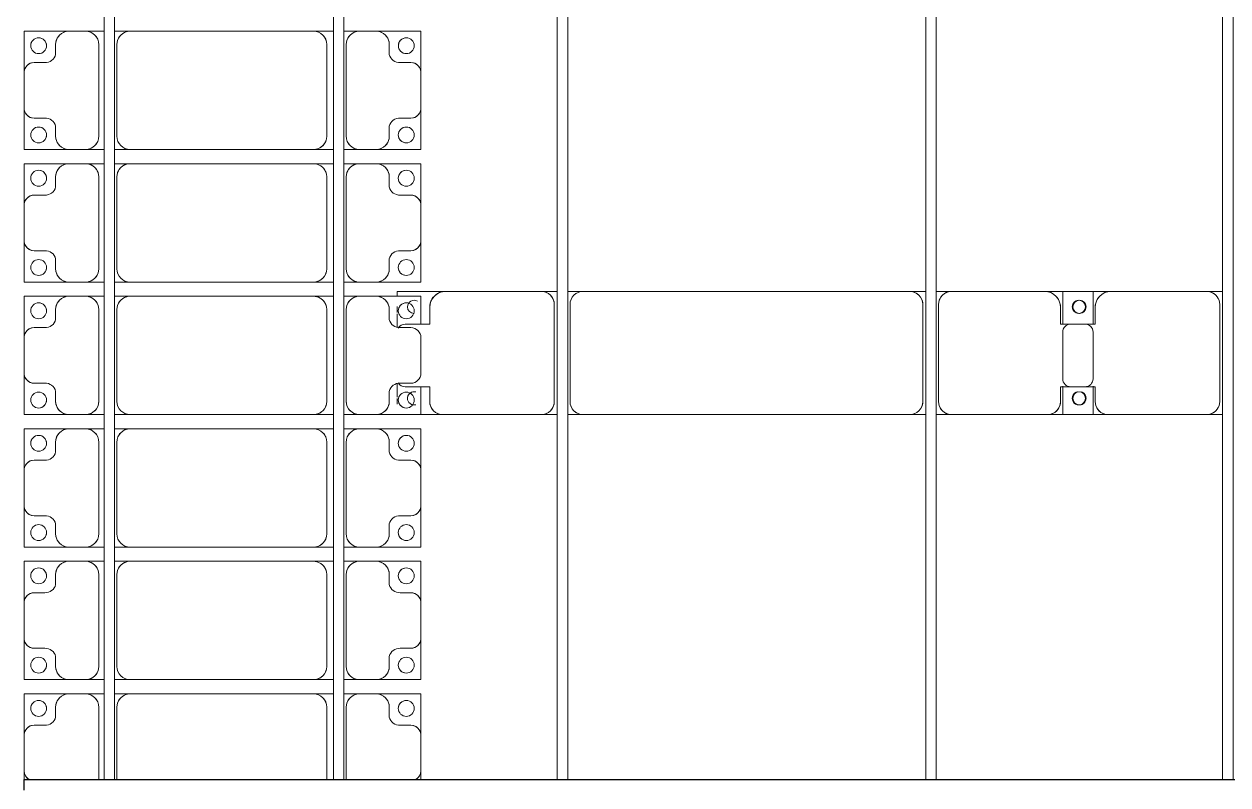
# Model space of a CAD drawing. Header units: millimetres. Extents: x -533732 to -130507, y -117886 to -23954.
# Drawn here: x -526231 to -521690, y -83765 to -80895 of the extents above; entities that cross this region are included whole.
import ezdxf

# ---------------------------------------------------------------- set-up
doc = ezdxf.new("R2010")
doc.units = ezdxf.units.MM
doc.layers.add('A-GENM', color=13, linetype='Continuous', lineweight=9)
doc.layers.add('S-BEAM', color=12, linetype='Continuous', lineweight=9)

# ---------------------------------------------------------------- blocks, each defined once
blk = doc.blocks.new('Dầm C52 - Hộp 40x60-19816-BỐ TRÍ KHUNG KẾT CẤU BÈ PIN 06')
at = {"layer": 'S-BEAM', "color": 3, "lineweight": 25}
for p, q in [((-145891.1, -20), (-145891.1, 20)), ((-145891.1, 20), (145891.1, 20))]:
    blk.add_line(p, q, dxfattribs=at)
blk = doc.blocks.new('Dai phao do pin - DẢI PHAO ĐỠ PIN-V131-BỐ TRÍ KHUNG KẾT CẤU BÈ PIN 06')
at = {"layer": 'A-GENM', "color": 7}
for p, q in [((65968.9, 223.4), (66029.7, 223.4)), ((65968.9, 223.4), (66029.7, 223.4)), ((66399.7, 223.4), (66029.7, 223.4)), ((66399.7, 223.4), (66572.2, 223.4)), ((66572.2, 223.4), (66399.7, 223.4)), ((66457.8, 223.4), (66622.8, 223.4)), ((66457.8, 116.2), (66457.8, 223.4)), ((66622.8, 223.4), (66457.8, 223.4)), ((66572.2, 223.4), (66572.2, 116.2)), ((66990.3, 223.4), (66630.3, 223.4)), ((66990.3, 223.4), (67048.9, 223.4)), ((66990.3, 223.4), (67048.9, 223.4)), ((67088.9, 223.4), (67149.7, 223.4)), ((67088.9, 223.4), (67149.7, 223.4)), ((68380.3, 223.4), (67149.7, 223.4)), ((68380.3, 223.4), (68438.9, 223.4)), ((68380.3, 223.4), (68438.9, 223.4)), ((68478.9, 223.4), (68539.7, 223.4)), ((68478.9, 223.4), (68539.7, 223.4)), ((68909.7, 223.4), (68539.7, 223.4)), ((68909.7, 223.4), (69082.2, 223.4)), ((69082.2, 223.4), (68909.7, 223.4)), ((69082.2, 184), (69082.2, 162.5)), ((69082.2, 162.5), (69082.2, 184)), ((65979.7, 173.4), (65979.7, -191.6)), ((66449.7, 118.2), (66449.7, 173.4)), ((66580.3, 173.4), (66580.3, 118.2)), ((67040.3, -191.6), (67040.3, 173.4)), ((67099.7, 173.4), (67099.7, -191.6)), ((68430.3, -191.6), (68430.3, 173.4)), ((68489.7, 173.4), (68489.7, -191.6)), ((68959.7, 118.2), (68959.7, 173.4)), ((69082.2, 156.9), (69082.2, 106.1)), ((69082.2, 106.1), (69082.2, 156.9)), ((66542.2, 118.2), (66449.7, 118.2)), ((66580.3, 118.2), (66487.8, 118.2)), ((69052.2, 118.2), (68959.7, 118.2)), ((66457.8, 88.2), (66457.8, -88.2)), ((66572.2, -88.2), (66572.2, 88.2)), ((66449.7, -181.6), (66449.7, -118.2)), ((66449.7, -118.2), (66542.2, -118.2)), ((66457.8, -241.6), (66457.8, -116.2)), ((66487.8, -118.2), (66580.3, -118.2)), ((66572.2, -116.2), (66572.2, -241.6)), ((66580.3, -118.2), (66580.3, -181.6)), ((68959.7, -181.6), (68959.7, -118.2)), ((68959.7, -118.2), (69052.2, -118.2)), ((69082.2, -106.1), (69082.2, -156.9)), ((69082.2, -156.9), (69082.2, -106.1)), ((69082.2, -162.5), (69082.2, -184)), ((69082.2, -184), (69082.2, -162.5)), ((69082.2, -222.3), (69082.2, -241.6)), ((69082.2, -241.6), (69082.2, -222.3)), ((66029.7, -241.6), (65968.9, -241.6)), ((66029.7, -241.6), (65968.9, -241.6)), ((66029.7, -241.6), (66389.7, -241.6)), ((66572.2, -241.6), (66389.7, -241.6)), ((66389.7, -241.6), (66572.2, -241.6)), ((66640.3, -241.6), (66457.8, -241.6)), ((66457.8, -241.6), (66640.3, -241.6)), ((66640.3, -241.6), (66990.3, -241.6)), ((67048.9, -241.6), (66990.3, -241.6)), ((67048.9, -241.6), (66990.3, -241.6)), ((67149.7, -241.6), (67088.9, -241.6)), ((67149.7, -241.6), (67088.9, -241.6)), ((67149.7, -241.6), (68380.3, -241.6)), ((68438.9, -241.6), (68380.3, -241.6)), ((68438.9, -241.6), (68380.3, -241.6)), ((68539.7, -241.6), (68478.9, -241.6)), ((68539.7, -241.6), (68478.9, -241.6)), ((68539.7, -241.6), (68899.7, -241.6)), ((69082.2, -241.6), (68899.7, -241.6)), ((68899.7, -241.6), (69082.2, -241.6))]:
    blk.add_line(p, q, dxfattribs=at)
for centre, radius, start, end in [((66029.7, 173.4), 50, 90, 180), ((66029.7, 173.4), 50, 107.2536, 180), ((66399.7, 173.4), 50, 0, 90), ((66399.7, 173.4), 50, 0, 75), ((66508.6, 161.8), 25, 0, 180), ((66508.6, 161.8), 25, 0, 165), ((66511.4, 161.8), 25, 360, 180), ((66511.4, 161.8), 25, 90, 180), ((66511.4, 161.8), 25, 15, 75), ((66630.3, 173.4), 50, 90, 180), ((66630.3, 173.4), 50, 105, 180), ((66990.3, 173.4), 50, 0, 90), ((66990.3, 173.4), 50, 0, 75), ((67149.7, 173.4), 50, 90, 180), ((67149.7, 173.4), 50, 150, 180), ((67149.7, 173.4), 50, 90, 120), ((68380.3, 173.4), 50, 0, 90), ((68380.3, 173.4), 50, 15, 90), ((68539.7, 173.4), 50, 90, 180), ((68539.7, 173.4), 50, 105, 180), ((68909.7, 173.4), 50, 0, 90), ((68909.7, 173.4), 50, 0, 75), ((69018.6, 161.8), 25, 360, 105), ((69018.6, 161.8), 25, 0, 105), ((66508.6, 161.8), 25, 180, 360), ((66508.6, 161.8), 25, 195, 255), ((66511.4, 161.8), 25, 180, 360), ((66511.4, 161.8), 25, 180, 255), ((66508.6, 161.8), 25, 285, 360), ((66511.4, 161.8), 25, 285, 345), ((69018.6, 161.8), 25, 255, 360), ((69018.6, 161.8), 25, 270, 360), ((66487.8, 88.2), 30, 90, 180), ((66542.2, 88.2), 30, 0, 90), ((69052.2, 88.2), 30, 30, 90), ((69052.2, 88.2), 30, 30, 60), ((66487.8, -88.2), 30, 180, 270), ((66542.2, -88.2), 30, 270, 0), ((69052.2, -88.2), 30, 270, 330), ((69052.2, -88.2), 30, 300, 330), ((69052.2, -88.2), 30, 300, 315), ((69052.2, -88.2), 30, 300, 315), ((66389.7, -181.6), 60, 270, 360), ((66389.7, -181.6), 60, 300, 0), ((66508.6, -183.2), 25, 0, 180), ((66511.4, -183.2), 25, 0, 180), ((66511.4, -183.2), 25, 60, 180), ((66508.6, -183.2), 25, 0, 150), ((66511.4, -183.2), 25, 15, 30), ((66640.3, -181.6), 60, 180, 270), ((66640.3, -181.6), 60, 180, 240), ((68899.7, -181.6), 60, 270, 360), ((68899.7, -181.6), 60, 300, 0), ((69018.6, -183.2), 25, 0, 90), ((69018.6, -183.2), 25, 0, 90), ((66029.7, -191.6), 50, 180, 270), ((66029.7, -191.6), 50, 180, 252.7488), ((66508.6, -183.2), 25, 180, 0), ((66508.6, -183.2), 25, 195, 0), ((66511.4, -183.2), 25, 180, 0), ((66511.4, -183.2), 25, 180, 270), ((66511.4, -183.2), 25, 285, 345), ((66990.3, -191.6), 50, 270, 360), ((66990.3, -191.6), 50, 285, 360), ((67149.7, -191.6), 50, 180, 270), ((67149.7, -191.6), 50, 180, 210), ((67149.7, -191.6), 50, 225, 255), ((68380.3, -191.6), 50, 270, 360), ((68380.3, -191.6), 50, 330, 345), ((68539.7, -191.6), 50, 180, 270), ((68539.7, -191.6), 50, 180, 255), ((69018.6, -183.2), 25, 240, 360), ((69018.6, -183.2), 25, 240, 360), ((68380.3, -191.6), 50, 270, 300)]:
    blk.add_arc(centre, radius, start, end, dxfattribs=at)
blk = doc.blocks.new('Dầm C52 - Dầm C52-19796-BỐ TRÍ KHUNG KẾT CẤU BÈ PIN 06')
at = {"layer": 'S-BEAM', "color": 1}
for p, q in [((-12613.3, 20), (-6653.3, 20)), ((-6653.3, -20), (-12613.3, -20))]:
    blk.add_line(p, q, dxfattribs=at)
blk = doc.blocks.new('Dai phaodi lai - DẢI PHAO ĐI LẠI-19048-BỐ TRÍ KHUNG KẾT CẤU BÈ PIN 06')
at = {"layer": 'A-GENM', "color": 7}
for p, q in [((48776.8, 748.4), (48933.1, 748.4)), ((48776.8, 579.3), (48776.8, 748.4)), ((48776.8, 748.4), (48776.8, 579.3)), ((48933.1, 748.4), (48776.8, 748.4)), ((49066.9, 748.4), (48933.1, 748.4)), ((49066.9, 748.4), (49223.2, 748.4)), ((49223.2, 748.4), (49066.9, 748.4)), ((49223.2, 748.4), (49223.2, 579.3)), ((49223.2, 579.3), (49223.2, 748.4)), ((49276.8, 748.4), (49433.1, 748.4)), ((49276.8, 579.3), (49276.8, 748.4)), ((49276.8, 748.4), (49276.8, 579.3)), ((49433.1, 748.4), (49276.8, 748.4)), ((49566.9, 748.4), (49433.1, 748.4)), ((49566.9, 748.4), (49723.2, 748.4)), ((49723.2, 748.4), (49566.9, 748.4)), ((49723.2, 748.4), (49723.2, 579.3)), ((49723.2, 579.3), (49723.2, 748.4)), ((49776.8, 748.4), (49881.8, 748.4)), ((49776.8, 579.3), (49776.8, 748.4)), ((49776.8, 748.4), (49776.8, 579.3)), ((49881.8, 748.4), (49776.8, 748.4)), ((50066.9, 748.4), (49933.1, 748.4)), ((50118.2, 748.4), (50223.2, 748.4)), ((50223.2, 748.4), (50118.2, 748.4)), ((50223.2, 748.4), (50223.2, 579.3)), ((50223.2, 579.3), (50223.2, 748.4)), ((50276.8, 748.4), (50433.1, 748.4)), ((50276.8, 579.3), (50276.8, 748.4)), ((50276.8, 748.4), (50276.8, 579.3)), ((50433.1, 748.4), (50276.8, 748.4)), ((50566.9, 748.4), (50433.1, 748.4)), ((50566.9, 748.4), (50723.2, 748.4)), ((50723.2, 748.4), (50566.9, 748.4)), ((50723.2, 748.4), (50723.2, 579.3)), ((50723.2, 579.3), (50723.2, 748.4)), ((50776.8, 748.4), (50933.1, 748.4)), ((50776.8, 579.3), (50776.8, 748.4)), ((50776.8, 748.4), (50776.8, 579.3)), ((50933.1, 748.4), (50776.8, 748.4)), ((51066.9, 748.4), (50933.1, 748.4)), ((51066.9, 748.4), (51223.2, 748.4)), ((51223.2, 748.4), (51066.9, 748.4)), ((51223.2, 748.4), (51223.2, 579.3)), ((51223.2, 579.3), (51223.2, 748.4)), ((51276.8, 748.4), (51433.1, 748.4)), ((51276.8, 579.3), (51276.8, 748.4)), ((51276.8, 748.4), (51276.8, 579.3)), ((51433.1, 748.4), (51276.8, 748.4)), ((51566.9, 748.4), (51433.1, 748.4)), ((51566.9, 748.4), (51600, 748.4)), ((51600, 748.4), (51566.9, 748.4)), ((48895.1, 710.4), (48895.1, 670.7)), ((49104.9, 670.7), (49104.9, 710.4)), ((49395.1, 710.4), (49395.1, 670.7)), ((49604.9, 670.7), (49604.9, 710.4)), ((49895.1, 710.4), (49895.1, 670.7)), ((50104.9, 670.7), (50104.9, 710.4)), ((50395.1, 710.4), (50395.1, 670.7)), ((50604.9, 670.7), (50604.9, 710.4)), ((50895.1, 710.4), (50895.1, 670.7)), ((51104.9, 670.7), (51104.9, 710.4)), ((51395.1, 710.4), (51395.1, 670.7)), ((48864.3, 629.3), (48826.8, 629.3)), ((49173.2, 629.3), (49135.7, 629.3)), ((49364.3, 629.3), (49326.8, 629.3)), ((49673.2, 629.3), (49635.7, 629.3)), ((49864.3, 629.3), (49826.8, 629.3)), ((50173.2, 629.3), (50135.7, 629.3)), ((50364.3, 629.3), (50326.8, 629.3)), ((50673.2, 629.3), (50635.7, 629.3)), ((50864.3, 629.3), (50826.8, 629.3)), ((51173.2, 629.3), (51135.7, 629.3)), ((51364.3, 629.3), (51326.8, 629.3)), ((48776.8, 579.3), (48776.8, 516.7)), ((49223.2, 516.7), (49223.2, 579.3)), ((49276.8, 579.3), (49276.8, 516.7)), ((49723.2, 516.7), (49723.2, 579.3)), ((49776.8, 579.3), (49776.8, 516.7)), ((50223.2, 516.7), (50223.2, 579.3)), ((50276.8, 579.3), (50276.8, 516.7)), ((50723.2, 516.7), (50723.2, 579.3)), ((50776.8, 579.3), (50776.8, 516.7)), ((51223.2, 516.7), (51223.2, 579.3)), ((51276.8, 579.3), (51276.8, 516.7)), ((48776.8, 458.1), (48776.8, 516.7)), ((48776.8, 458.1), (48776.8, 516.7)), ((49223.2, 516.7), (49223.2, 458.1)), ((49223.2, 516.7), (49223.2, 458.1)), ((49276.8, 458.1), (49276.8, 516.7)), ((49276.8, 458.1), (49276.8, 516.7)), ((49723.2, 516.7), (49723.2, 458.1)), ((49723.2, 516.7), (49723.2, 458.1)), ((49776.8, 458.1), (49776.8, 516.7)), ((49776.8, 458.1), (49776.8, 516.7)), ((50223.2, 516.7), (50223.2, 458.1)), ((50223.2, 516.7), (50223.2, 458.1)), ((50276.8, 458.1), (50276.8, 516.7)), ((50276.8, 458.1), (50276.8, 516.7)), ((50723.2, 516.7), (50723.2, 458.1)), ((50723.2, 516.7), (50723.2, 458.1)), ((50776.8, 458.1), (50776.8, 516.7)), ((50776.8, 458.1), (50776.8, 516.7)), ((51223.2, 516.7), (51223.2, 458.1)), ((51223.2, 516.7), (51223.2, 458.1)), ((51276.8, 458.1), (51276.8, 516.7)), ((51276.8, 458.1), (51276.8, 516.7)), ((48826.8, 466.7), (49173.2, 466.7)), ((49326.8, 466.7), (49673.2, 466.7)), ((49826.8, 466.7), (50173.2, 466.7)), ((50326.8, 466.7), (50673.2, 466.7)), ((50826.8, 466.7), (51173.2, 466.7)), ((51326.8, 466.7), (51600, 466.7)), ((48776.8, 343.3), (48776.8, 418.1)), ((48776.8, 343.3), (48776.8, 418.1)), ((49223.2, 418.1), (49223.2, 343.3)), ((49223.2, 418.1), (49223.2, 343.3)), ((49276.8, 343.3), (49276.8, 418.1)), ((49276.8, 343.3), (49276.8, 418.1)), ((49723.2, 418.1), (49723.2, 343.3)), ((49723.2, 418.1), (49723.2, 343.3)), ((49776.8, 343.3), (49776.8, 418.1)), ((49776.8, 343.3), (49776.8, 418.1)), ((50223.2, 418.1), (50223.2, 343.3)), ((50223.2, 418.1), (50223.2, 343.3)), ((50276.8, 343.3), (50276.8, 418.1)), ((50276.8, 343.3), (50276.8, 418.1)), ((50723.2, 418.1), (50723.2, 343.3)), ((50723.2, 418.1), (50723.2, 343.3)), ((50776.8, 343.3), (50776.8, 418.1)), ((50776.8, 343.3), (50776.8, 418.1)), ((51223.2, 418.1), (51223.2, 343.3)), ((51223.2, 418.1), (51223.2, 343.3)), ((51276.8, 343.3), (51276.8, 418.1)), ((51276.8, 343.3), (51276.8, 418.1)), ((49173.2, 393.3), (48826.8, 393.3)), ((49673.2, 393.3), (49326.8, 393.3)), ((50173.2, 393.3), (49826.8, 393.3)), ((50673.2, 393.3), (50326.8, 393.3)), ((51173.2, 393.3), (50826.8, 393.3)), ((51600, 393.3), (51326.8, 393.3)), ((48776.8, 343.3), (48776.8, -348.3)), ((49223.2, -348.3), (49223.2, 343.3)), ((49276.8, 343.3), (49276.8, -348.3)), ((49723.2, -348.3), (49723.2, 343.3)), ((49776.8, 343.3), (49776.8, -348.3)), ((50223.2, -348.3), (50223.2, 343.3)), ((50276.8, 343.3), (50276.8, -348.3)), ((50723.2, -348.3), (50723.2, 343.3)), ((50776.8, 343.3), (50776.8, -348.3)), ((51223.2, -348.3), (51223.2, 343.3)), ((51276.8, 343.3), (51276.8, -348.3)), ((48776.8, -406.9), (48776.8, -348.3)), ((48776.8, -406.9), (48776.8, -348.3)), ((49223.2, -348.3), (49223.2, -406.9)), ((49223.2, -348.3), (49223.2, -406.9)), ((49276.8, -406.9), (49276.8, -348.3)), ((49276.8, -406.9), (49276.8, -348.3)), ((49723.2, -348.3), (49723.2, -406.9)), ((49723.2, -348.3), (49723.2, -406.9)), ((49776.8, -406.9), (49776.8, -348.3)), ((49776.8, -406.9), (49776.8, -348.3)), ((50223.2, -348.3), (50223.2, -406.9)), ((50223.2, -348.3), (50223.2, -406.9)), ((50276.8, -406.9), (50276.8, -348.3)), ((50276.8, -406.9), (50276.8, -348.3)), ((50723.2, -348.3), (50723.2, -406.9)), ((50723.2, -348.3), (50723.2, -406.9)), ((50776.8, -406.9), (50776.8, -348.3)), ((50776.8, -406.9), (50776.8, -348.3)), ((51223.2, -348.3), (51223.2, -406.9)), ((51223.2, -348.3), (51223.2, -406.9)), ((51276.8, -406.9), (51276.8, -348.3)), ((51276.8, -406.9), (51276.8, -348.3)), ((48826.8, -398.3), (49173.2, -398.3)), ((49326.8, -398.3), (49673.2, -398.3)), ((49826.8, -398.3), (50173.2, -398.3)), ((50326.8, -398.3), (50673.2, -398.3)), ((50826.8, -398.3), (51173.2, -398.3)), ((51326.8, -398.3), (51600, -398.3)), ((48776.8, -516.7), (48776.8, -446.9)), ((48776.8, -516.7), (48776.8, -446.9)), ((49223.2, -446.9), (49223.2, -516.7)), ((49223.2, -446.9), (49223.2, -516.7)), ((49276.8, -516.7), (49276.8, -446.9)), ((49276.8, -516.7), (49276.8, -446.9)), ((49723.2, -446.9), (49723.2, -516.7)), ((49723.2, -446.9), (49723.2, -516.7)), ((49776.8, -516.7), (49776.8, -446.9)), ((49776.8, -516.7), (49776.8, -446.9)), ((50223.2, -446.9), (50223.2, -516.7)), ((50223.2, -446.9), (50223.2, -516.7)), ((50276.8, -516.7), (50276.8, -446.9)), ((50276.8, -516.7), (50276.8, -446.9)), ((50723.2, -446.9), (50723.2, -516.7)), ((50723.2, -446.9), (50723.2, -516.7)), ((50776.8, -516.7), (50776.8, -446.9)), ((50776.8, -516.7), (50776.8, -446.9)), ((51223.2, -446.9), (51223.2, -516.7)), ((51223.2, -446.9), (51223.2, -516.7)), ((51276.8, -516.7), (51276.8, -446.9)), ((51276.8, -516.7), (51276.8, -446.9)), ((49173.2, -466.7), (48826.8, -466.7)), ((49673.2, -466.7), (49326.8, -466.7)), ((50173.2, -466.7), (49826.8, -466.7)), ((50673.2, -466.7), (50326.8, -466.7)), ((51173.2, -466.7), (50826.8, -466.7)), ((51600, -466.7), (51326.8, -466.7)), ((48776.8, -516.7), (48776.8, -579.3)), ((49223.2, -579.3), (49223.2, -516.7)), ((49276.8, -516.7), (49276.8, -579.3)), ((49723.2, -579.3), (49723.2, -516.7)), ((49776.8, -516.7), (49776.8, -579.3)), ((50223.2, -579.3), (50223.2, -516.7)), ((50276.8, -516.7), (50276.8, -579.3)), ((50723.2, -579.3), (50723.2, -516.7)), ((50776.8, -516.7), (50776.8, -579.3)), ((51223.2, -579.3), (51223.2, -516.7)), ((51276.8, -516.7), (51276.8, -579.3)), ((48776.8, -748.4), (48776.8, -579.3)), ((48776.8, -579.3), (48776.8, -748.4)), ((49223.2, -579.3), (49223.2, -748.4)), ((49223.2, -748.4), (49223.2, -579.3)), ((49276.8, -748.4), (49276.8, -579.3)), ((49276.8, -579.3), (49276.8, -748.4)), ((49723.2, -579.3), (49723.2, -748.4)), ((49723.2, -748.4), (49723.2, -579.3)), ((49776.8, -748.4), (49776.8, -579.3)), ((49776.8, -579.3), (49776.8, -748.4)), ((50223.2, -579.3), (50223.2, -748.4)), ((50223.2, -748.4), (50223.2, -579.3)), ((50276.8, -748.4), (50276.8, -579.3)), ((50276.8, -579.3), (50276.8, -748.4)), ((50723.2, -579.3), (50723.2, -748.4)), ((50723.2, -748.4), (50723.2, -579.3)), ((50776.8, -748.4), (50776.8, -579.3)), ((50776.8, -579.3), (50776.8, -748.4)), ((51223.2, -579.3), (51223.2, -748.4)), ((51223.2, -748.4), (51223.2, -579.3)), ((51276.8, -748.4), (51276.8, -579.3)), ((51276.8, -579.3), (51276.8, -748.4)), ((48826.8, -629.3), (48864.3, -629.3)), ((49135.7, -629.3), (49173.2, -629.3)), ((49326.8, -629.3), (49364.3, -629.3)), ((49635.7, -629.3), (49673.2, -629.3)), ((49826.8, -629.3), (49864.3, -629.3)), ((50135.7, -629.3), (50173.2, -629.3)), ((50326.8, -629.3), (50364.3, -629.3)), ((50635.7, -629.3), (50673.2, -629.3)), ((50826.8, -629.3), (50864.3, -629.3)), ((51135.7, -629.3), (51173.2, -629.3)), ((51326.8, -629.3), (51364.3, -629.3)), ((48895.1, -670.7), (48895.1, -710.4)), ((49104.9, -710.4), (49104.9, -670.7)), ((49395.1, -670.7), (49395.1, -710.4)), ((49604.9, -710.4), (49604.9, -670.7)), ((49895.1, -670.7), (49895.1, -710.4)), ((50104.9, -710.4), (50104.9, -670.7)), ((50395.1, -670.7), (50395.1, -710.4)), ((50604.9, -710.4), (50604.9, -670.7)), ((50895.1, -670.7), (50895.1, -710.4)), ((51104.9, -710.4), (51104.9, -670.7)), ((51395.1, -670.7), (51395.1, -710.4)), ((48933.1, -748.4), (48776.8, -748.4)), ((48776.8, -748.4), (48933.1, -748.4)), ((48933.1, -748.4), (49066.9, -748.4)), ((49223.2, -748.4), (49066.9, -748.4)), ((49066.9, -748.4), (49223.2, -748.4)), ((49433.1, -748.4), (49276.8, -748.4)), ((49276.8, -748.4), (49433.1, -748.4)), ((49433.1, -748.4), (49566.9, -748.4)), ((49723.2, -748.4), (49566.9, -748.4)), ((49566.9, -748.4), (49723.2, -748.4)), ((49933.1, -748.4), (49776.8, -748.4)), ((49776.8, -748.4), (49933.1, -748.4)), ((49933.1, -748.4), (50066.9, -748.4)), ((50223.2, -748.4), (50066.9, -748.4)), ((50066.9, -748.4), (50223.2, -748.4)), ((50433.1, -748.4), (50276.8, -748.4)), ((50276.8, -748.4), (50433.1, -748.4)), ((50433.1, -748.4), (50566.9, -748.4)), ((50723.2, -748.4), (50566.9, -748.4)), ((50566.9, -748.4), (50723.2, -748.4)), ((50933.1, -748.4), (50776.8, -748.4)), ((50776.8, -748.4), (50933.1, -748.4)), ((50933.1, -748.4), (51066.9, -748.4)), ((51223.2, -748.4), (51066.9, -748.4)), ((51066.9, -748.4), (51223.2, -748.4)), ((51433.1, -748.4), (51276.8, -748.4)), ((51276.8, -748.4), (51433.1, -748.4)), ((51433.1, -748.4), (51566.9, -748.4)), ((51600, -748.4), (51566.9, -748.4)), ((51566.9, -748.4), (51600, -748.4))]:
    blk.add_line(p, q, dxfattribs=at)
for centre, radius, start, end in [((48933.1, 710.4), 38, 90, 180), ((48933.1, 710.4), 38, 90, 180), ((48933.1, 710.4), 38, 120, 180), ((48933.1, 710.4), 38, 120, 180), ((48933.1, 710.4), 38, 90, 105), ((48933.1, 710.4), 38, 90, 105), ((49066.9, 710.4), 38, 0, 90), ((49066.9, 710.4), 38, 75, 90), ((49066.9, 710.4), 38, 0, 90), ((49066.9, 710.4), 38, 75, 90), ((49066.9, 710.4), 38, 0, 60), ((49066.9, 710.4), 38, 0, 60), ((49433.1, 710.4), 38, 90, 180), ((49433.1, 710.4), 38, 90, 180), ((49433.1, 710.4), 38, 120, 180), ((49433.1, 710.4), 38, 120, 180), ((49433.1, 710.4), 38, 90, 105), ((49433.1, 710.4), 38, 90, 105), ((49566.9, 710.4), 38, 360, 90), ((49566.9, 710.4), 38, 75, 90), ((49566.9, 710.4), 38, 360, 90), ((49566.9, 710.4), 38, 75, 90), ((49566.9, 710.4), 38, 360, 60), ((49566.9, 710.4), 38, 360, 60), ((49933.1, 710.4), 38, 90, 180), ((50066.9, 710.4), 38, 0, 90), ((50433.1, 710.4), 38, 90, 180), ((50433.1, 710.4), 38, 90, 180), ((50433.1, 710.4), 38, 120, 180), ((50433.1, 710.4), 38, 120, 180), ((50433.1, 710.4), 38, 90, 105), ((50433.1, 710.4), 38, 90, 105), ((50566.9, 710.4), 38, 360, 90), ((50566.9, 710.4), 38, 75, 90), ((50566.9, 710.4), 38, 360, 90), ((50566.9, 710.4), 38, 75, 90), ((50566.9, 710.4), 38, 0, 60), ((50566.9, 710.4), 38, 0, 60), ((50933.1, 710.4), 38, 90, 180), ((50933.1, 710.4), 38, 90, 180), ((50933.1, 710.4), 38, 120, 180), ((50933.1, 710.4), 38, 120, 180), ((50933.1, 710.4), 38, 90, 105), ((50933.1, 710.4), 38, 90, 105), ((51066.9, 710.4), 38, 360, 90), ((51066.9, 710.4), 38, 75, 90), ((51066.9, 710.4), 38, 360, 90), ((51066.9, 710.4), 38, 75, 90), ((51066.9, 710.4), 38, 0, 60), ((51066.9, 710.4), 38, 0, 60), ((51433.1, 710.4), 38, 90, 180), ((51433.1, 710.4), 38, 90, 180), ((51433.1, 710.4), 38, 120, 180), ((51433.1, 710.4), 38, 120, 180), ((51433.1, 710.4), 38, 90, 105), ((51433.1, 710.4), 38, 90, 105), ((51566.9, 710.4), 38, 30, 90), ((51566.9, 710.4), 38, 75, 90), ((51566.9, 710.4), 38, 30, 90), ((51566.9, 710.4), 38, 75, 90), ((51566.9, 710.4), 38, 30, 60), ((51566.9, 710.4), 38, 30, 60), ((48831.6, 693.3), 30, 90, 270), ((48831.6, 693.3), 30, 90, 180), ((48831.6, 693.3), 30, 195, 270), ((48831.6, 693.3), 30, 270, 90), ((48831.6, 693.3), 30, 270, 90), ((49168.4, 693.3), 30, 90, 270), ((49168.4, 693.3), 30, 90, 270), ((49168.4, 693.3), 30, 270, 90), ((49168.4, 693.3), 30, 0, 90), ((49168.4, 693.3), 30, 270, 345), ((49331.6, 693.3), 30, 90, 270), ((49331.6, 693.3), 30, 90, 180), ((49331.6, 693.3), 30, 195, 270), ((49331.6, 693.3), 30, 270, 90), ((49331.6, 693.3), 30, 270, 90), ((49668.4, 693.3), 30, 90, 270), ((49668.4, 693.3), 30, 90, 270), ((49668.4, 693.3), 30, 270, 90), ((49668.4, 693.3), 30, 0, 90), ((49668.4, 693.3), 30, 270, 345), ((49831.6, 693.3), 30, 90, 270), ((49831.6, 693.3), 30, 90, 180), ((49831.6, 693.3), 30, 195, 270), ((49831.6, 693.3), 30, 270, 90), ((49831.6, 693.3), 30, 270, 90), ((50168.4, 693.3), 30, 90, 270), ((50168.4, 693.3), 30, 90, 270), ((50168.4, 693.3), 30, 270, 90), ((50168.4, 693.3), 30, 0, 90), ((50168.4, 693.3), 30, 270, 345), ((50331.6, 693.3), 30, 90, 270), ((50331.6, 693.3), 30, 90, 180), ((50331.6, 693.3), 30, 195, 270), ((50331.6, 693.3), 30, 270, 90), ((50331.6, 693.3), 30, 270, 90), ((50668.4, 693.3), 30, 90, 270), ((50668.4, 693.3), 30, 90, 270), ((50668.4, 693.3), 30, 270, 90), ((50668.4, 693.3), 30, 0, 90), ((50668.4, 693.3), 30, 270, 345), ((50831.6, 693.3), 30, 90, 270), ((50831.6, 693.3), 30, 90, 180), ((50831.6, 693.3), 30, 195, 270), ((50831.6, 693.3), 30, 270, 90), ((50831.6, 693.3), 30, 270, 90), ((51168.4, 693.3), 30, 90, 270), ((51168.4, 693.3), 30, 90, 270), ((51168.4, 693.3), 30, 270, 90), ((51168.4, 693.3), 30, 0, 90), ((51168.4, 693.3), 30, 270, 345), ((51331.6, 693.3), 30, 90, 270), ((51331.6, 693.3), 30, 90, 180), ((51331.6, 693.3), 30, 195, 270), ((51331.6, 693.3), 30, 270, 90), ((51331.6, 693.3), 30, 270, 90), ((48855.2, 668.2), 40, 283.1885, 3.5081), ((49144.8, 668.2), 40, 176.4919, 256.8115), ((49355.2, 668.2), 40, 283.1885, 3.5081), ((49644.8, 668.2), 40, 176.4919, 256.8115), ((49855.2, 668.2), 40, 283.1885, 3.5081), ((50144.8, 668.2), 40, 176.4919, 256.8115), ((50355.2, 668.2), 40, 283.1885, 3.5081), ((50644.8, 668.2), 40, 176.4919, 256.8115), ((50855.2, 668.2), 40, 283.1885, 3.5081), ((51144.8, 668.2), 40, 176.4919, 256.8115), ((51355.2, 668.2), 40, 283.1885, 3.5081), ((48826.8, 579.3), 50, 90, 180), ((48826.8, 579.3), 50, 90, 165), ((49173.2, 579.3), 50, 0, 90), ((49173.2, 579.3), 50, 15, 90), ((49326.8, 579.3), 50, 90, 180), ((49326.8, 579.3), 50, 90, 165), ((49673.2, 579.3), 50, 0, 90), ((49673.2, 579.3), 50, 15, 90), ((49826.8, 579.3), 50, 90, 180), ((49826.8, 579.3), 50, 90, 165), ((50173.2, 579.3), 50, 0, 90), ((50173.2, 579.3), 50, 15, 90), ((50326.8, 579.3), 50, 90, 180), ((50326.8, 579.3), 50, 90, 165), ((50673.2, 579.3), 50, 360, 90), ((50673.2, 579.3), 50, 15, 90), ((50826.8, 579.3), 50, 90, 180), ((50826.8, 579.3), 50, 90, 165), ((51173.2, 579.3), 50, 360, 90), ((51173.2, 579.3), 50, 15, 90), ((51326.8, 579.3), 50, 90, 180), ((51326.8, 579.3), 50, 90, 165), ((48826.8, 516.7), 50, 180, 270), ((48826.8, 516.7), 50, 195, 270), ((49173.2, 516.7), 50, 270, 360), ((49173.2, 516.7), 50, 270, 345), ((49326.8, 516.7), 50, 180, 270), ((49326.8, 516.7), 50, 195, 270), ((49673.2, 516.7), 50, 270, 0), ((49673.2, 516.7), 50, 270, 345), ((49826.8, 516.7), 50, 180, 270), ((49826.8, 516.7), 50, 195, 270), ((50173.2, 516.7), 50, 270, 0), ((50173.2, 516.7), 50, 270, 345), ((50326.8, 516.7), 50, 180, 270), ((50326.8, 516.7), 50, 195, 270), ((50673.2, 516.7), 50, 270, 360), ((50673.2, 516.7), 50, 270, 345), ((50826.8, 516.7), 50, 180, 270), ((50826.8, 516.7), 50, 195, 270), ((51173.2, 516.7), 50, 270, 360), ((51173.2, 516.7), 50, 270, 345), ((51326.8, 516.7), 50, 180, 270), ((51326.8, 516.7), 50, 195, 270), ((48826.8, 343.3), 50, 90, 180), ((48826.8, 343.3), 50, 150, 180), ((48826.8, 343.3), 50, 105, 135), ((49173.2, 343.3), 50, 360, 90), ((49173.2, 343.3), 50, 360, 75), ((49326.8, 343.3), 50, 90, 180), ((49326.8, 343.3), 50, 150, 180), ((49326.8, 343.3), 50, 105, 135), ((49673.2, 343.3), 50, 0, 90), ((49673.2, 343.3), 50, 0, 75), ((49826.8, 343.3), 50, 90, 180), ((49826.8, 343.3), 50, 150, 180), ((49826.8, 343.3), 50, 105, 135), ((50173.2, 343.3), 50, 360, 90), ((50173.2, 343.3), 50, 360, 75), ((50326.8, 343.3), 50, 90, 180), ((50326.8, 343.3), 50, 150, 180), ((50326.8, 343.3), 50, 105, 135), ((50673.2, 343.3), 50, 0, 90), ((50673.2, 343.3), 50, 360, 75), ((50826.8, 343.3), 50, 90, 180), ((50826.8, 343.3), 50, 150, 180), ((50826.8, 343.3), 50, 105, 135), ((51173.2, 343.3), 50, 360, 90), ((51173.2, 343.3), 50, 360, 75), ((51326.8, 343.3), 50, 90, 180), ((51326.8, 343.3), 50, 150, 180), ((51326.8, 343.3), 50, 105, 135), ((48826.8, -348.3), 50, 180, 270), ((48826.8, -348.3), 50, 195, 270), ((49173.2, -348.3), 50, 270, 360), ((49173.2, -348.3), 50, 270, 360), ((49326.8, -348.3), 50, 180, 270), ((49326.8, -348.3), 50, 195, 270), ((49673.2, -348.3), 50, 270, 0), ((49673.2, -348.3), 50, 270, 0), ((49826.8, -348.3), 50, 180, 270), ((49826.8, -348.3), 50, 195, 270), ((50173.2, -348.3), 50, 270, 0), ((50173.2, -348.3), 50, 270, 0), ((50326.8, -348.3), 50, 180, 270), ((50326.8, -348.3), 50, 195, 270), ((50673.2, -348.3), 50, 270, 0), ((50673.2, -348.3), 50, 270, 0), ((50826.8, -348.3), 50, 180, 270), ((50826.8, -348.3), 50, 195, 270), ((51173.2, -348.3), 50, 270, 0), ((51173.2, -348.3), 50, 270, 0), ((51326.8, -348.3), 50, 180, 270), ((51326.8, -348.3), 50, 195, 270), ((48826.8, -516.7), 50, 90, 180), ((48826.8, -516.7), 50, 90, 165), ((49173.2, -516.7), 50, 0, 90), ((49173.2, -516.7), 50, 15, 90), ((49326.8, -516.7), 50, 90, 180), ((49326.8, -516.7), 50, 90, 165), ((49673.2, -516.7), 50, 0, 90), ((49673.2, -516.7), 50, 15, 90), ((49826.8, -516.7), 50, 90, 180), ((49826.8, -516.7), 50, 90, 165), ((50173.2, -516.7), 50, 0, 90), ((50173.2, -516.7), 50, 15, 90), ((50326.8, -516.7), 50, 90, 180), ((50326.8, -516.7), 50, 90, 165), ((50673.2, -516.7), 50, 0, 90), ((50673.2, -516.7), 50, 15, 90), ((50826.8, -516.7), 50, 90, 180), ((50826.8, -516.7), 50, 90, 165), ((51173.2, -516.7), 50, 0, 90), ((51173.2, -516.7), 50, 15, 90), ((51326.8, -516.7), 50, 90, 180), ((51326.8, -516.7), 50, 90, 165), ((48826.8, -579.3), 50, 180, 270), ((49173.2, -579.3), 50, 270, 0), ((49326.8, -579.3), 50, 180, 270), ((49673.2, -579.3), 50, 270, 0), ((49826.8, -579.3), 50, 180, 270), ((50173.2, -579.3), 50, 270, 0), ((50326.8, -579.3), 50, 180, 270), ((50673.2, -579.3), 50, 270, 0), ((50826.8, -579.3), 50, 180, 270), ((51173.2, -579.3), 50, 270, 0), ((51326.8, -579.3), 50, 180, 270), ((48826.8, -579.3), 50, 195, 270), ((48855.2, -668.2), 40, 356.4919, 76.8115), ((49144.8, -668.2), 40, 103.1885, 183.5081), ((49173.2, -579.3), 50, 270, 345), ((49326.8, -579.3), 50, 195, 270), ((49355.2, -668.2), 40, 356.4919, 76.8115), ((49644.8, -668.2), 40, 103.1885, 183.5081), ((49673.2, -579.3), 50, 270, 345), ((49826.8, -579.3), 50, 195, 270), ((49855.2, -668.2), 40, 356.4919, 76.8115), ((50144.8, -668.2), 40, 103.1885, 183.5081), ((50173.2, -579.3), 50, 270, 345), ((50326.8, -579.3), 50, 195, 270), ((50355.2, -668.2), 40, 356.4919, 76.8115), ((50644.8, -668.2), 40, 103.1885, 183.5081), ((50673.2, -579.3), 50, 270, 345), ((50826.8, -579.3), 50, 195, 270), ((50855.2, -668.2), 40, 356.4919, 76.8115), ((51144.8, -668.2), 40, 103.1885, 183.5081), ((51173.2, -579.3), 50, 270, 345), ((51326.8, -579.3), 50, 195, 270), ((51355.2, -668.2), 40, 356.4919, 76.8115), ((48831.6, -693.3), 30, 90, 270), ((48831.6, -693.3), 30, 90, 165), ((48831.6, -693.3), 30, 270, 90), ((48831.6, -693.3), 30, 270, 90), ((49168.4, -693.3), 30, 90, 270), ((49168.4, -693.3), 30, 90, 270), ((49168.4, -693.3), 30, 270, 90), ((49168.4, -693.3), 30, 15, 90), ((49331.6, -693.3), 30, 90, 270), ((49331.6, -693.3), 30, 90, 165), ((49331.6, -693.3), 30, 270, 90), ((49331.6, -693.3), 30, 270, 90), ((49668.4, -693.3), 30, 90, 270), ((49668.4, -693.3), 30, 90, 270), ((49668.4, -693.3), 30, 270, 90), ((49668.4, -693.3), 30, 15, 90), ((49831.6, -693.3), 30, 90, 270), ((49831.6, -693.3), 30, 90, 165), ((49831.6, -693.3), 30, 270, 90), ((49831.6, -693.3), 30, 270, 90), ((50168.4, -693.3), 30, 90, 270), ((50168.4, -693.3), 30, 90, 270), ((50168.4, -693.3), 30, 270, 90), ((50168.4, -693.3), 30, 15, 90), ((50331.6, -693.3), 30, 90, 270), ((50331.6, -693.3), 30, 90, 165), ((50331.6, -693.3), 30, 270, 90), ((50331.6, -693.3), 30, 270, 90), ((50668.4, -693.3), 30, 90, 270), ((50668.4, -693.3), 30, 90, 270), ((50668.4, -693.3), 30, 270, 90), ((50668.4, -693.3), 30, 15, 90), ((50831.6, -693.3), 30, 90, 270), ((50831.6, -693.3), 30, 90, 165), ((50831.6, -693.3), 30, 270, 90), ((50831.6, -693.3), 30, 270, 90), ((51168.4, -693.3), 30, 90, 270), ((51168.4, -693.3), 30, 90, 270), ((51168.4, -693.3), 30, 270, 90), ((51168.4, -693.3), 30, 15, 90), ((51331.6, -693.3), 30, 90, 270), ((51331.6, -693.3), 30, 90, 165), ((51331.6, -693.3), 30, 270, 90), ((51331.6, -693.3), 30, 270, 90), ((48831.6, -693.3), 30, 180, 270), ((48933.1, -710.4), 38, 180, 270), ((48933.1, -710.4), 38, 180, 240), ((48933.1, -710.4), 38, 180, 270), ((48933.1, -710.4), 38, 180, 240), ((49066.9, -710.4), 38, 270, 360), ((49066.9, -710.4), 38, 270, 360), ((49066.9, -710.4), 38, 300, 360), ((49066.9, -710.4), 38, 300, 360), ((49168.4, -693.3), 30, 270, 360), ((49331.6, -693.3), 30, 180, 270), ((49433.1, -710.4), 38, 180, 270), ((49433.1, -710.4), 38, 180, 240), ((49433.1, -710.4), 38, 180, 270), ((49433.1, -710.4), 38, 180, 240), ((49566.9, -710.4), 38, 270, 0), ((49566.9, -710.4), 38, 270, 360), ((49566.9, -710.4), 38, 300, 0), ((49566.9, -710.4), 38, 300, 360), ((49668.4, -693.3), 30, 270, 360), ((49831.6, -693.3), 30, 180, 270), ((49933.1, -710.4), 38, 180, 270), ((49933.1, -710.4), 38, 180, 240), ((49933.1, -710.4), 38, 180, 270), ((49933.1, -710.4), 38, 180, 240), ((50066.9, -710.4), 38, 270, 360), ((50066.9, -710.4), 38, 270, 360), ((50066.9, -710.4), 38, 300, 0), ((50066.9, -710.4), 38, 300, 360), ((50168.4, -693.3), 30, 270, 0), ((50331.6, -693.3), 30, 180, 270), ((50433.1, -710.4), 38, 180, 270), ((50433.1, -710.4), 38, 180, 240), ((50433.1, -710.4), 38, 180, 270), ((50433.1, -710.4), 38, 180, 240), ((50566.9, -710.4), 38, 270, 360), ((50566.9, -710.4), 38, 270, 360), ((50566.9, -710.4), 38, 300, 0), ((50566.9, -710.4), 38, 300, 360), ((50668.4, -693.3), 30, 270, 360), ((50831.6, -693.3), 30, 180, 270), ((50933.1, -710.4), 38, 180, 270), ((50933.1, -710.4), 38, 180, 240), ((50933.1, -710.4), 38, 180, 270), ((50933.1, -710.4), 38, 180, 240), ((51066.9, -710.4), 38, 270, 0), ((51066.9, -710.4), 38, 270, 360), ((51066.9, -710.4), 38, 300, 0), ((51066.9, -710.4), 38, 300, 360), ((51168.4, -693.3), 30, 270, 360), ((51331.6, -693.3), 30, 180, 270), ((51433.1, -710.4), 38, 180, 270), ((51433.1, -710.4), 38, 180, 240), ((51433.1, -710.4), 38, 180, 270), ((51433.1, -710.4), 38, 180, 240), ((48933.1, -710.4), 38, 255, 270), ((48933.1, -710.4), 38, 255, 270), ((49066.9, -710.4), 38, 270, 285), ((49066.9, -710.4), 38, 270, 285), ((49433.1, -710.4), 38, 255, 270), ((49433.1, -710.4), 38, 255, 270), ((49566.9, -710.4), 38, 270, 285), ((49566.9, -710.4), 38, 270, 285), ((49933.1, -710.4), 38, 255, 270), ((49933.1, -710.4), 38, 255, 270), ((50066.9, -710.4), 38, 270, 285), ((50066.9, -710.4), 38, 270, 285), ((50433.1, -710.4), 38, 255, 270), ((50433.1, -710.4), 38, 255, 270), ((50566.9, -710.4), 38, 270, 285), ((50566.9, -710.4), 38, 270, 285), ((50933.1, -710.4), 38, 255, 270), ((50933.1, -710.4), 38, 255, 270), ((51066.9, -710.4), 38, 270, 285), ((51066.9, -710.4), 38, 270, 285), ((51433.1, -710.4), 38, 255, 270), ((51433.1, -710.4), 38, 255, 270), ((51566.9, -710.4), 38, 270, 330), ((51566.9, -710.4), 38, 270, 330), ((51566.9, -710.4), 38, 270, 285), ((51566.9, -710.4), 38, 270, 285), ((51566.9, -710.4), 38, 300, 330), ((51566.9, -710.4), 38, 300, 330)]:
    blk.add_arc(centre, radius, start, end, dxfattribs=at)
blk = doc.blocks.new('HOBANMONG_BEPIN 6_rvt-1-BỐ TRÍ KHUNG KẾT CẤU BÈ PIN 06')
at = {"layer": 'A-GENM', "color": 3, "lineweight": 25}
for name, p, rotation in [('Dai phaodi lai - DẢI PHAO ĐI LẠI-19048-BỐ TRÍ KHUNG KẾT CẤU BÈ PIN 06', (-525482.5, -32144.9), 269.9997586098934), ('Dai phao do pin - DẢI PHAO ĐỠ PIN-V131-BỐ TRÍ KHUNG KẾT CẤU BÈ PIN 06', (-455741.4, -82145.2), 179.9997586099391)]:
    blk.add_blockref(name, p, dxfattribs=dict(at, rotation=rotation))
at = {"layer": 'S-BEAM', "color": 3, "lineweight": 25}
for name, p, rotation in [('Dầm C52 - Dầm C52-19796-BỐ TRÍ KHUNG KẾT CẤU BÈ PIN 06', (-525909.5, -71131.6), 89.99975860989407), ('Dầm C52 - Dầm C52-19796-BỐ TRÍ KHUNG KẾT CẤU BÈ PIN 06', (-525044.5, -71131.6), 89.99975860989407), ('Dầm C52 - Dầm C52-19796-BỐ TRÍ KHUNG KẾT CẤU BÈ PIN 06', (-524200.3, -71131.6), 89.99975860989407), ('Dầm C52 - Dầm C52-19796-BỐ TRÍ KHUNG KẾT CẤU BÈ PIN 06', (-522810.3, -71131.6), 89.99975860989407), ('Dầm C52 - Dầm C52-19796-BỐ TRÍ KHUNG KẾT CẤU BÈ PIN 06', (-521690.3, -71131.6), 89.99975860989407), ('Dầm C52 - Hộp 40x60-19816-BỐ TRÍ KHUNG KẾT CẤU BÈ PIN 06', (-380339.9, -83765.5), 359.9997586099392)]:
    blk.add_blockref(name, p, dxfattribs=dict(at, rotation=rotation))

msp = doc.modelspace()

# ---------------------------------------------------------------- block references
at = {"lineweight": 5}
msp.add_blockref('HOBANMONG_BEPIN 6_rvt-1-BỐ TRÍ KHUNG KẾT CẤU BÈ PIN 06', (0, 0), dxfattribs=at)

doc.saveas('drawing.dxf')
